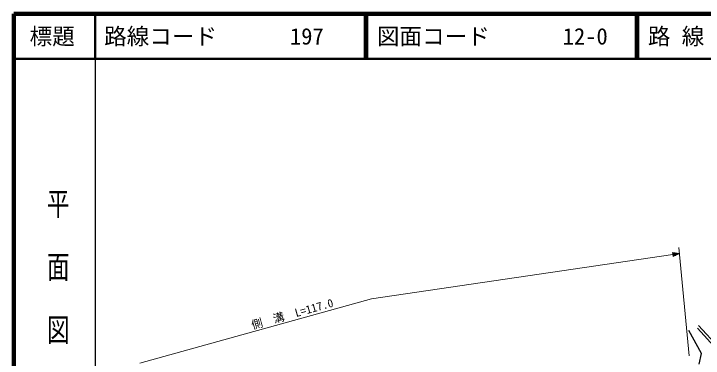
# Model space of a CAD drawing. Units: millimetres, scale not verified. Extents: x 40000 to 680000, y 20000 to 380000.
# Drawn here: x 40000 to 192636, y 303604 to 380000 of the extents above; entities that cross this region are included whole.
import ezdxf
from ezdxf.enums import TextEntityAlignment as Align

# ---------------------------------------------------------------- set-up
doc = ezdxf.new("R2010")
doc.units = ezdxf.units.MM
doc.header["$LTSCALE"] = 1000
for name, color, linetype, lineweight in [('M-BGD', 7, 'Continuous', 25), ('M-STR-HTXT', 7, 'Continuous', 13), ('M-TTL', 2, 'Continuous', 140), ('M-TTL-BAND', 7, 'Continuous', 25), ('M-TTL-LINE', 7, 'Continuous', 50)]:
    doc.layers.add(name, color=color, linetype=linetype, lineweight=lineweight)
doc.layers.add('M-TTL-TXT', color=7, linetype='Continuous')
doc.styles.add('@ＭＳ ゴシック', font='')
doc.styles.add('ＭＳ ゴシック', font='')
doc.styles.get('@ＭＳ ゴシック').set_extended_font_data('@MS Gothic')
doc.styles.get('ＭＳ ゴシック').set_extended_font_data('MS Gothic')

msp = doc.modelspace()

# ---------------------------------------------------------------- linework, layer by layer
at = {"layer": 'M-BGD'}
for p, q in [((191367, 310250), (195739, 305467)), ((191627, 310868), (196091, 305988)), ((192294, 304678), (189462, 309750)), ((191711, 302301), (192294, 304678))]:
    msp.add_line(p, q, dxfattribs=at)
at = {"layer": 'M-STR-HTXT'}
for p, q in [((187263, 328177), (189538, 304114)), ((187392, 326811), (185843, 327038)), ((185843, 327038), (185974, 326147)), ((186153, 326992), (185856, 326949)), ((185869, 326860), (186463, 326947)), ((186773, 326901), (185882, 326771)), ((185895, 326682), (187083, 326856)), ((187392, 326811), (185908, 326593)), ((185921, 326504), (187109, 326678)), ((187392, 326811), (185974, 326147)), ((186825, 326545), (185935, 326415)), ((185948, 326325), (186541, 326413)), ((186257, 326280), (185961, 326236))]:
    msp.add_line(p, q, dxfattribs=at)
msp.add_lwpolyline([(67894, 302498), (119188, 316796), (185908, 326593)], dxfattribs=at)
at = {"layer": 'M-TTL'}
for p, q in [((40000, 380000), (40000, 20000)), ((680000, 380000), (40000, 380000))]:
    msp.add_line(p, q, dxfattribs=at)
at = {"layer": 'M-TTL-BAND'}
msp.add_line((58000, 370000), (58000, 20000), dxfattribs=at)
at = {"layer": 'M-TTL-LINE'}
for p, q in [((58000, 380000), (58000, 370000)), ((117750, 380000), (117750, 370000)), ((118250, 380000), (118250, 370000)), ((177750, 380000), (177750, 370000)), ((178250, 380000), (178250, 370000)), ((40000, 370000), (680000, 370000))]:
    msp.add_line(p, q, dxfattribs=at)

# ---------------------------------------------------------------- texts
at = {"layer": 'M-STR-HTXT', "style": 'ＭＳ ゴシック'}
msp.add_text('側\u3000溝\u3000L=117.0', height=1833, rotation=15.709, dxfattribs=at).set_placement((102053, 312020), align=Align.BOTTOM_CENTER)
at = {"layer": 'M-TTL-BAND', "style": '@ＭＳ ゴシック', "width": 1.4}
msp.add_text('平  面  図', height=3666, rotation=270, dxfattribs=at).set_placement((49777, 306475), align=Align.MIDDLE_RIGHT)
at = {"layer": 'M-TTL-TXT', "style": 'ＭＳ ゴシック'}
msp.add_text('標題', height=3666, dxfattribs=at).set_placement((48500, 375000), align=Align.MIDDLE_CENTER)
for s, p in [('路線コード', (60000, 375000)), ('図面コード', (120380, 375000)), ('路 線 名', (180380, 375000)), ('197', (101142, 375000)), ('12-0', (161521, 375000))]:
    msp.add_text(s, height=3666, dxfattribs=at).set_placement(p, align=Align.MIDDLE_LEFT)

doc.saveas('drawing.dxf')
